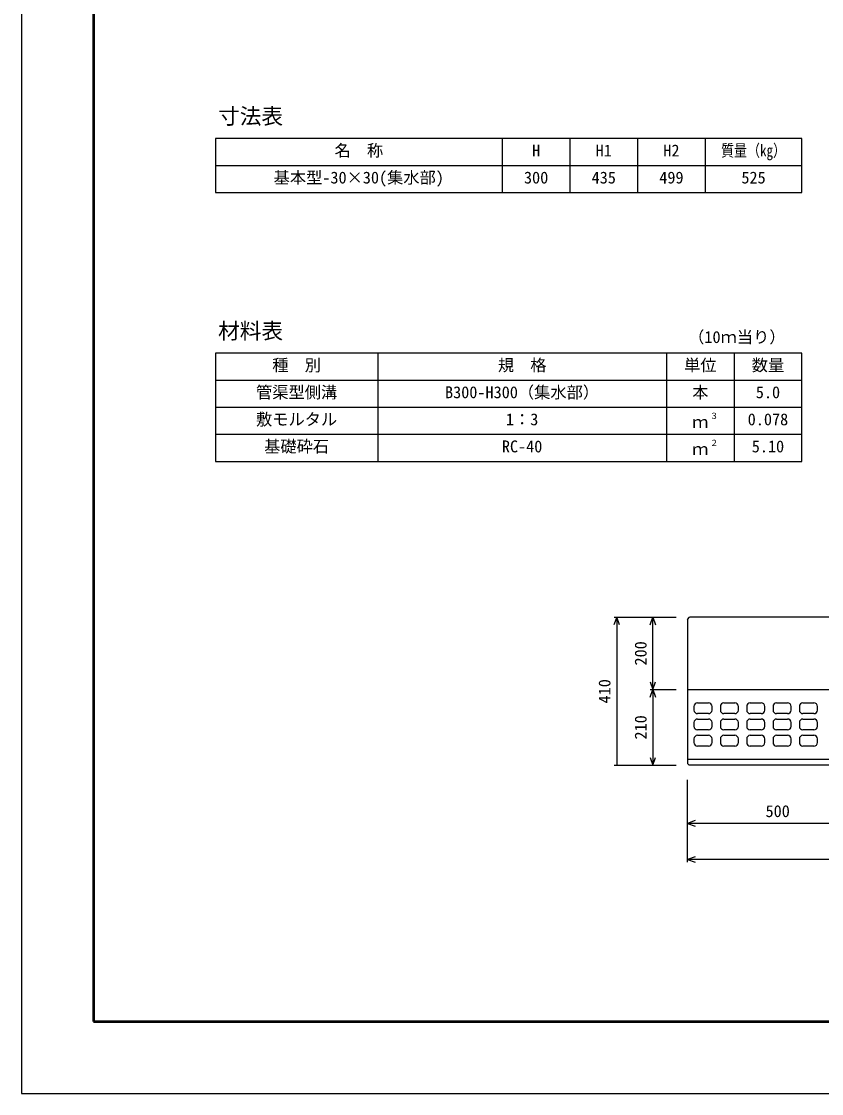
# Model space of a CAD drawing. Units: millimetres, scale not verified. Extents: x -12600 to 12600, y -5940 to 5940.
# Drawn here: x -12600 to -10383, y -5940 to -2970 of the extents above; entities that cross this region are included whole.
import ezdxf
from ezdxf.enums import TextEntityAlignment as Align

# ---------------------------------------------------------------- set-up
doc = ezdxf.new("R2010")
doc.units = ezdxf.units.MM
doc.header["$LTSCALE"] = 40
for name, color, linetype, lineweight in [('0-0_DIM', 7, 'Continuous', 25), ('0-1_Defpoints', 5, 'Continuous', 25), ('0-2_HATCH', 6, 'Continuous', 25), ('0-3_HYO', 3, 'Continuous', 25), ('0-4_HYO2', 4, 'Continuous', 25), ('0-5_OUTLINE', 3, 'Continuous', 25), ('0-7_TXT', 7, 'Continuous', 25), ('0-8_WAKU', 3, 'Continuous', 25)]:
    doc.layers.add(name, color=color, linetype=linetype, lineweight=lineweight)
doc.styles.add('ＭＳ ゴシック', font='')
doc.styles.get('ＭＳ ゴシック').set_extended_font_data('MS Gothic')

msp = doc.modelspace()

# ---------------------------------------------------------------- linework, layer by layer
at = {"layer": '0-0_DIM'}
for p, q in [((-10957.81, -4620.52), (-10785.31, -4620.52)), ((-10950.31, -4620.52), (-10950.31, -5030.52)), ((-10850.31, -4820.52), (-10850.31, -4620.52)), ((-10857.81, -4820.52), (-10785.31, -4820.52)), ((-10850.31, -4820.52), (-10850.31, -5030.52)), ((-10957.81, -5030.52), (-10785.31, -5030.52)), ((-10754.31, -5299.02), (-10754.31, -5070.52)), ((-10254.31, -5191.52), (-10754.31, -5191.52)), ((-8754.31, -5291.52), (-10754.31, -5291.52))]:
    msp.add_line(p, q, dxfattribs=at)
for points in [[(-10942.62, -4641.66), (-10950.31, -4620.52), (-10958.01, -4641.66)], [(-10858.01, -4641.66), (-10850.31, -4620.52), (-10842.62, -4641.66)], [(-10858.01, -4799.37), (-10850.31, -4820.52), (-10842.62, -4799.37)], [(-10858.01, -4841.66), (-10850.31, -4820.52), (-10842.62, -4841.66)], [(-10858.01, -5009.37), (-10850.31, -5030.52), (-10842.62, -5009.37)], [(-10733.17, -5183.82), (-10754.31, -5191.52), (-10733.17, -5199.21)], [(-10733.17, -5283.82), (-10754.31, -5291.52), (-10733.17, -5299.21)]]:
    msp.add_lwpolyline(points, dxfattribs=at)
at = {"layer": '0-1_Defpoints'}
msp.add_lwpolyline([(-12600, -5940), (-4200, -5940), (-4200, 0), (-12600, 0)], close=True, dxfattribs=at)
at = {"layer": '0-2_HATCH'}
for p, q in [((-10736.31, -4867.52), (-10736.31, -4877.52)), ((-10726.31, -4857.52), (-10696.31, -4857.52)), ((-10686.31, -4877.52), (-10686.31, -4867.52)), ((-10663.31, -4867.52), (-10663.31, -4877.52)), ((-10653.31, -4857.52), (-10623.31, -4857.52)), ((-10613.31, -4877.52), (-10613.31, -4867.52)), ((-10590.31, -4867.52), (-10590.31, -4877.52)), ((-10580.31, -4857.52), (-10550.31, -4857.52)), ((-10540.31, -4877.52), (-10540.31, -4867.52)), ((-10517.31, -4867.52), (-10517.31, -4877.52)), ((-10507.31, -4857.52), (-10477.31, -4857.52)), ((-10467.31, -4877.52), (-10467.31, -4867.52)), ((-10444.31, -4867.52), (-10444.31, -4877.52)), ((-10434.31, -4857.52), (-10404.31, -4857.52)), ((-10394.31, -4877.52), (-10394.31, -4867.52)), ((-10696.31, -4887.52), (-10726.31, -4887.52)), ((-10623.31, -4887.52), (-10653.31, -4887.52)), ((-10550.31, -4887.52), (-10580.31, -4887.52)), ((-10477.31, -4887.52), (-10507.31, -4887.52)), ((-10404.31, -4887.52), (-10434.31, -4887.52)), ((-10736.31, -4912.52), (-10736.31, -4922.52)), ((-10726.31, -4902.52), (-10696.31, -4902.52)), ((-10686.31, -4922.52), (-10686.31, -4912.52)), ((-10663.31, -4912.52), (-10663.31, -4922.52)), ((-10653.31, -4902.52), (-10623.31, -4902.52)), ((-10613.31, -4922.52), (-10613.31, -4912.52)), ((-10590.31, -4912.52), (-10590.31, -4922.52)), ((-10580.31, -4902.52), (-10550.31, -4902.52)), ((-10540.31, -4922.52), (-10540.31, -4912.52)), ((-10517.31, -4912.52), (-10517.31, -4922.52)), ((-10507.31, -4902.52), (-10477.31, -4902.52)), ((-10467.31, -4922.52), (-10467.31, -4912.52)), ((-10444.31, -4912.52), (-10444.31, -4922.52)), ((-10434.31, -4902.52), (-10404.31, -4902.52)), ((-10394.31, -4922.52), (-10394.31, -4912.52)), ((-10736.31, -4957.52), (-10736.31, -4967.52)), ((-10696.31, -4932.52), (-10726.31, -4932.52)), ((-10726.31, -4947.52), (-10696.31, -4947.52)), ((-10686.31, -4967.52), (-10686.31, -4957.52)), ((-10663.31, -4957.52), (-10663.31, -4967.52)), ((-10623.31, -4932.52), (-10653.31, -4932.52)), ((-10653.31, -4947.52), (-10623.31, -4947.52)), ((-10613.31, -4967.52), (-10613.31, -4957.52)), ((-10590.31, -4957.52), (-10590.31, -4967.52)), ((-10550.31, -4932.52), (-10580.31, -4932.52)), ((-10580.31, -4947.52), (-10550.31, -4947.52)), ((-10540.31, -4967.52), (-10540.31, -4957.52)), ((-10517.31, -4957.52), (-10517.31, -4967.52)), ((-10477.31, -4932.52), (-10507.31, -4932.52)), ((-10507.31, -4947.52), (-10477.31, -4947.52)), ((-10467.31, -4967.52), (-10467.31, -4957.52)), ((-10444.31, -4957.52), (-10444.31, -4967.52)), ((-10404.31, -4932.52), (-10434.31, -4932.52)), ((-10434.31, -4947.52), (-10404.31, -4947.52)), ((-10394.31, -4967.52), (-10394.31, -4957.52)), ((-10696.31, -4977.52), (-10726.31, -4977.52)), ((-10623.31, -4977.52), (-10653.31, -4977.52)), ((-10550.31, -4977.52), (-10580.31, -4977.52)), ((-10477.31, -4977.52), (-10507.31, -4977.52)), ((-10404.31, -4977.52), (-10434.31, -4977.52))]:
    msp.add_line(p, q, dxfattribs=at)
for centre, start, end in [((-10726.31, -4867.52), 90, 180), ((-10696.31, -4867.52), 0, 90), ((-10653.31, -4867.52), 90, 180), ((-10623.31, -4867.52), 0, 90), ((-10580.31, -4867.52), 90, 180), ((-10550.31, -4867.52), 0, 90), ((-10507.31, -4867.52), 90, 180), ((-10477.31, -4867.52), 0, 90), ((-10434.31, -4867.52), 90, 180), ((-10404.31, -4867.52), 0, 90), ((-10726.31, -4877.52), 180, 270), ((-10696.31, -4877.52), 270, 0), ((-10653.31, -4877.52), 180, 270), ((-10623.31, -4877.52), 270, 0), ((-10580.31, -4877.52), 180, 270), ((-10550.31, -4877.52), 270, 0), ((-10507.31, -4877.52), 180, 270), ((-10477.31, -4877.52), 270, 0), ((-10434.31, -4877.52), 180, 270), ((-10404.31, -4877.52), 270, 0), ((-10726.31, -4912.52), 90, 180), ((-10726.31, -4922.52), 180, 270), ((-10696.31, -4912.52), 0, 90), ((-10696.31, -4922.52), 270, 0), ((-10653.31, -4912.52), 90, 180), ((-10653.31, -4922.52), 180, 270), ((-10623.31, -4912.52), 0, 90), ((-10623.31, -4922.52), 270, 0), ((-10580.31, -4912.52), 90, 180), ((-10580.31, -4922.52), 180, 270), ((-10550.31, -4912.52), 0, 90), ((-10550.31, -4922.52), 270, 0), ((-10507.31, -4912.52), 90, 180), ((-10507.31, -4922.52), 180, 270), ((-10477.31, -4912.52), 0, 90), ((-10477.31, -4922.52), 270, 0), ((-10434.31, -4912.52), 90, 180), ((-10434.31, -4922.52), 180, 270), ((-10404.31, -4912.52), 0, 90), ((-10404.31, -4922.52), 270, 0), ((-10726.31, -4957.52), 90, 180), ((-10696.31, -4957.52), 0, 90), ((-10653.31, -4957.52), 90, 180), ((-10623.31, -4957.52), 0, 90), ((-10580.31, -4957.52), 90, 180), ((-10550.31, -4957.52), 0, 90), ((-10507.31, -4957.52), 90, 180), ((-10477.31, -4957.52), 0, 90), ((-10434.31, -4957.52), 90, 180), ((-10404.31, -4957.52), 0, 90), ((-10726.31, -4967.52), 180, 270), ((-10696.31, -4967.52), 270, 0), ((-10653.31, -4967.52), 180, 270), ((-10623.31, -4967.52), 270, 0), ((-10580.31, -4967.52), 180, 270), ((-10550.31, -4967.52), 270, 0), ((-10507.31, -4967.52), 180, 270), ((-10477.31, -4967.52), 270, 0), ((-10434.31, -4967.52), 180, 270), ((-10404.31, -4967.52), 270, 0)]:
    msp.add_arc(centre, 10, start, end, dxfattribs=at)
at = {"layer": '0-3_HYO'}
for p, q in [((-11267.5, -3293.87), (-11267.5, -3443.87)), ((-11080, -3293.87), (-11080, -3443.87)), ((-10892.5, -3293.87), (-10892.5, -3443.87)), ((-10705, -3293.87), (-10705, -3443.87)), ((-12062.5, -3368.87), (-10437.5, -3368.87)), ((-11612.5, -3888.65), (-11612.5, -4188.65)), ((-10812.5, -3888.65), (-10812.5, -4188.65)), ((-10625, -3888.65), (-10625, -4188.65)), ((-12062.5, -3963.65), (-10437.5, -3963.65))]:
    msp.add_line(p, q, dxfattribs=at)
for points in [[(-12062.5, -3443.87), (-10437.5, -3443.87), (-10437.5, -3293.87), (-12062.5, -3293.87)], [(-12062.5, -4188.65), (-10437.5, -4188.65), (-10437.5, -3888.65), (-12062.5, -3888.65)]]:
    msp.add_lwpolyline(points, close=True, dxfattribs=at)
at = {"layer": '0-4_HYO2'}
for p, q in [((-12062.5, -4038.65), (-10437.5, -4038.65)), ((-12062.5, -4113.65), (-10437.5, -4113.65))]:
    msp.add_line(p, q, dxfattribs=at)
at = {"layer": '0-5_OUTLINE'}
for p, q in [((-10754.31, -4626.52), (-10748.31, -4620.52)), ((-10754.31, -4626.52), (-10754.31, -5025.52)), ((-8760.31, -4620.52), (-10748.31, -4620.52)), ((-10754.31, -4820.52), (-10011.31, -4820.52)), ((-8754.31, -5014.52), (-10754.31, -5014.52)), ((-10754.31, -5025.52), (-10749.31, -5030.52)), ((-8759.31, -5030.52), (-10749.31, -5030.52))]:
    msp.add_line(p, q, dxfattribs=at)
at = {"layer": '0-8_WAKU', "lineweight": 50}
msp.add_lwpolyline([(-12400, -5740), (-4400, -5740), (-4400, -200), (-12400, -200)], close=True, dxfattribs=at)

# ---------------------------------------------------------------- texts
at = {"layer": '0-0_DIM', "style": 'ＭＳ ゴシック'}
for s, p in [('200', (-10857.81, -4754.27)), ('410', (-10957.81, -4859.27)), ('210', (-10857.81, -4959.27))]:
    msp.add_text(s, height=32.99, rotation=90, dxfattribs=at).set_placement(p, align=Align.BOTTOM_LEFT)
msp.add_text('500', height=32.99, dxfattribs=at).set_placement((-10538.06, -5184.02), align=Align.BOTTOM_LEFT)
at = {"layer": '0-7_TXT', "style": 'ＭＳ ゴシック'}
for s, height, p in [('寸法表', 43.99, (-12055, -3267.62)), ('名\u3000称', 32.99, (-11732.5, -3353.87)), ('H', 32.99, (-11185, -3353.87)), ('H1', 32.99, (-11008.75, -3353.87)), ('H2', 32.99, (-10821.25, -3353.87)), ('基本型-30×30(集水部)', 32.99, (-11901.25, -3428.87)), ('300', 32.99, (-11207.5, -3428.87)), ('435', 32.99, (-11020, -3428.87)), ('499', 32.99, (-10832.5, -3428.87)), ('525', 32.99, (-10605, -3428.87)), ('材料表', 43.99, (-12055, -3862.4)), ('（10ｍ当り）', 32.99, (-10752.5, -3870.65)), ('種\u3000別', 32.99, (-11905, -3948.65)), ('規\u3000格', 32.99, (-11280, -3948.65)), ('単位', 32.99, (-10763.75, -3948.65)), ('数量', 32.99, (-10576.25, -3948.65)), ('管渠型側溝', 32.99, (-11950, -4023.65)), ('B300-H300（集水部）', 32.99, (-11426.25, -4023.65)), ('本', 32.99, (-10741.25, -4023.65)), ('5.0', 32.99, (-10565, -4023.65)), ('敷モルタル', 32.99, (-11950, -4098.65)), ('1：3', 32.99, (-11257.5, -4098.65)), ('３', 16.5, (-10692.09, -4075.87)), ('0.078', 32.99, (-10587.5, -4098.65)), ('ｍ', 32.99, (-10741.25, -4106.15)), ('基礎砕石', 32.99, (-11927.5, -4173.65)), ('RC-40', 32.99, (-11268.75, -4173.65)), ('ｍ', 32.99, (-10741.25, -4181.15)), ('２', 16.5, (-10692.09, -4150.87)), ('5.10', 32.99, (-10576.25, -4173.65))]:
    msp.add_text(s, height=height, dxfattribs=at).set_placement(p, align=Align.BOTTOM_LEFT)
at = {"layer": '0-7_TXT', "style": 'ＭＳ ゴシック', "width": 0.8}
msp.add_text('質量（kg）', height=32.99, dxfattribs=at).set_placement((-10661.25, -3353.87), align=Align.BOTTOM_LEFT)

doc.saveas('drawing.dxf')
